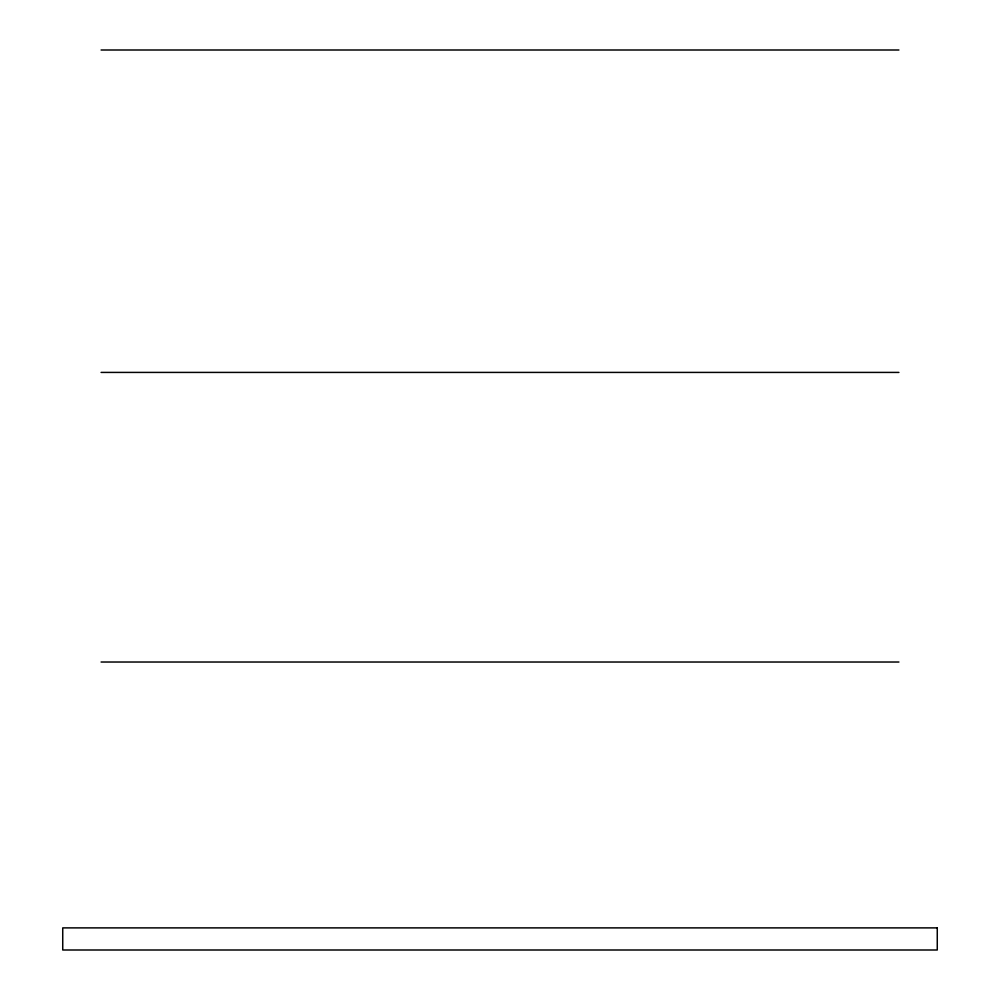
<?xml version="1.0" encoding="UTF-8"?>
<svg xmlns="http://www.w3.org/2000/svg" width="1000" height="1000" viewBox="0 0 1000 1000"><rect width="100%" height="100%" fill="white"/><g stroke="black" fill="none" stroke-linecap="round" stroke-linejoin="round"><path stroke-width="1.5" d="M101.088 50L898.913 50M101.088 372.413L898.913 372.413M101.088 662.025L898.913 662.025M937.262 927.887L62.737 927.887L62.737 950L937.262 950L937.262 927.887"/></g></svg>
